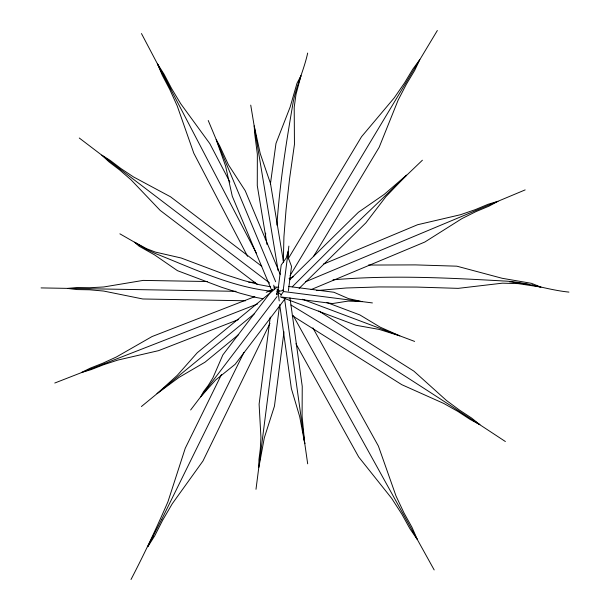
<?xml version="1.0" encoding="UTF-8"?>
<svg xmlns="http://www.w3.org/2000/svg" width="610" height="610" viewBox="0 0 610 610"><rect width="100%" height="100%" fill="white"/><g stroke="black" fill="none" stroke-linecap="round" stroke-linejoin="round"><path stroke-width="0.91" d="M283.97 331.764L274.447 406.153L264.313 437.797L258.853 467.313L258.953 459.521L260.287 449.12L260.935 437.362L259.105 404.186L270.26 317.086M265.35 239.692L265.678 233.119M276.902 225.143C279.594 185.478 285.64 146.133 292.358 106.979L292.419 106.674C295.057 88.107 303.772 71.294 307.661 53.07M276.871 294.47L277.413 289.277M323.353 264.153L417.591 224.732L460.458 214.728L475.243 209.657L488.091 204.281L497.996 201.315L488.884 206.188L476.036 211.563L462.045 218.532L424.827 242.025L311.108 289.59M270.382 184.189L275.987 143.411L290.146 107.04L296.994 83.25L300.936 75.869L296.01 94.329L294.203 107.246L294.455 144.364L289.605 178.532L286.06 209.665L283.924 236.886L283.345 261.24M288.873 246.104L283.177 290.551L277.817 291.458L281.195 265.053L286.189 258.015L288.187 251.228L288.461 258.304L291.519 266.379L288.362 290.97M255.994 489.296L279.456 306.167M254.85 296.628L152.058 336.545L116.411 356.972L102.945 363.156L90.44 368.074L81.328 372.535L91.149 369.622L103.662 364.711L117.837 360.075L158.539 350.659L238.533 319.548M402.387 179.081L406.451 175.222L384.216 194.384L358.451 212.234L289.727 279.815M238.678 334.539L205.021 362.188L178.982 377.407L156.999 393.679L177.281 375.333L197.266 352.74L271.465 291.801M292.274 315.637L401.807 384.689L443.859 403.492L457.98 411.475L470.074 419.405L479.796 424.636L471.408 417.911L459.315 409.989L446.52 400.511L413.9 371.162L318.801 310.993M256.581 253.585L157.494 63.882L164.029 74.168L171.547 88.465L180.712 103.73L209.81 143.625L229.886 182.047M417.072 538.95L412.108 527.566L403.995 512.926L395.997 495.93L378.391 446.047L312.877 327.867M298.565 82.541L300.936 75.869M280.219 274.393L245.235 190.755L228.414 164.761L219.707 145.935L216.169 139.591L225.563 165.95L232.265 196.176L271.93 290.985M131.005 579.5C144.242 554.025 156.503 528.123 167.925 501.801L185.242 448.289L221.521 374.464M269.963 323.33L202.993 460.954L172.233 503.784L162.603 520.315L154.726 535.809L147.803 546.712L153.362 535.793M280.165 296.849L332.473 303.551L348.15 301.081L362.165 301.645L348.462 298.595L333.914 292.259L288.484 286.441M277.047 291.778L278.236 289.231M243.931 352.427L161.696 519.453M288.133 258.876L361.547 136.701L394.228 97.874L404.468 83.021L412.749 69.243L419.787 59.612L414.693 70.402L406.405 84.188L398.101 100.208L379.168 147.284L313.548 256.482M161.764 519.285L147.773 546.644M245.586 300.776L142.809 298.984L103.669 291.054L89.578 289.788L76.982 289.567L67.695 288.431L77.02 287.523L89.617 287.737L103.746 286.967L143.129 280.402L207.354 281.523M247.561 256.299L193.805 153.217L177.19 105.843L169.786 89.517L162.268 75.228L157.494 63.882M285.236 298.549L235.124 364.33L215.551 380.068L200.69 396.851L203.473 391.712L208.216 385.489L212.852 378.009L222.825 354.967L272.937 289.186M279.693 304.527L291.366 388.562L299.708 416.699L304.764 443.645L302.095 416.218L302.24 386.382L289.956 297.825M290.116 275.529L437.347 30.5M416.966 539.004L409.943 528.763L401.83 514.123L391.658 498.332L358.688 456.974L295.941 343.781M267.035 244.564L257.275 185.608L257.359 154.17L254.644 133.247L254.202 125.866L260.264 153.689L270.482 183.427L283.589 262.597M280.775 295.286L283.536 291.542L282.842 289.811M190.633 409.981L277.039 296.551M406.451 175.222L385.848 196.725L365.87 222.871L299.098 288.446M292.251 286.83L344.932 234.408L422.402 160.209M270.504 286.776L259.319 284.687L243.756 280.524L225.181 274.569L181.17 258L155.329 252.075L146.644 248.697L134.619 242.239L139.103 246.188L154.521 254.866L177.479 270.68L221.491 287.249L240.058 293.204L255.62 297.367L263.078 298.763M281.858 297.413L355.973 325.267L379.336 329.446L399.794 335.874L380.19 327.173L359.862 314.928L326.533 302.4M304.764 443.645L284.588 298.854M272.182 291.214L276.246 287.867M141.406 406.534L254.347 313.769M139.926 245.655L134.604 242.307L146.606 249.398L154.841 253.318C192.402 268.049 229.909 286.57 270.398 291.1M277.817 291.458L279.403 290.749M289.018 278.518L293.402 276.681M305.679 281.706L525.149 189.901M54.778 383.027L257.664 303.902M266.212 292.266L272.334 289.925M316.438 290.612L346.244 287.989L379.039 286.944L416.699 287.074L458.156 288.362L502.449 283.17L518.119 283.619L540.826 287.074L531.485 283.337L502.16 278.29L456.852 266.181L415.395 264.892L368.371 265.06M473.718 420.671L479.796 424.636M332.976 279.845C389.378 274.935 446.116 277.741 502.533 280.928L502.899 280.966C525.431 281.667 546.659 289.864 568.939 292.098M248.743 282.247L255.346 282.361M41.061 287.912L236.001 291.321M274.21 287.043L278.839 287.203M509.434 281.782L529.556 284.504M283.536 291.542L372.42 302.926M532.194 285.045L540.826 287.074M302.484 299.258L414.625 341.417M119.88 233.821L134.627 242.277M290.947 304.992C363.545 348.699 434.617 394.914 505.377 441.526M261.774 266.296L170.556 196.809L133.346 176.847L120.856 168.512L110.212 160.407L101.809 155.131L109.068 161.902L119.72 170.015L131.066 179.843L160.194 210.412L257.245 284.351M79.277 138.02L269.635 283.032M281.66 295.019L278.16 292.251L279.205 300.913M293.113 315.439L434.175 569.931M163.16 74.74L141.467 33.55M163.602 75.571L170.808 89.266M208.231 120.498L275.674 281.728M277.169 289.59L278.396 293.067M276.597 293.311L277.207 295.049M250.733 105.126L278.129 270.604M273.753 285.167L274.5 289.674M303.917 437.591L307.684 463.821"/></g></svg>
